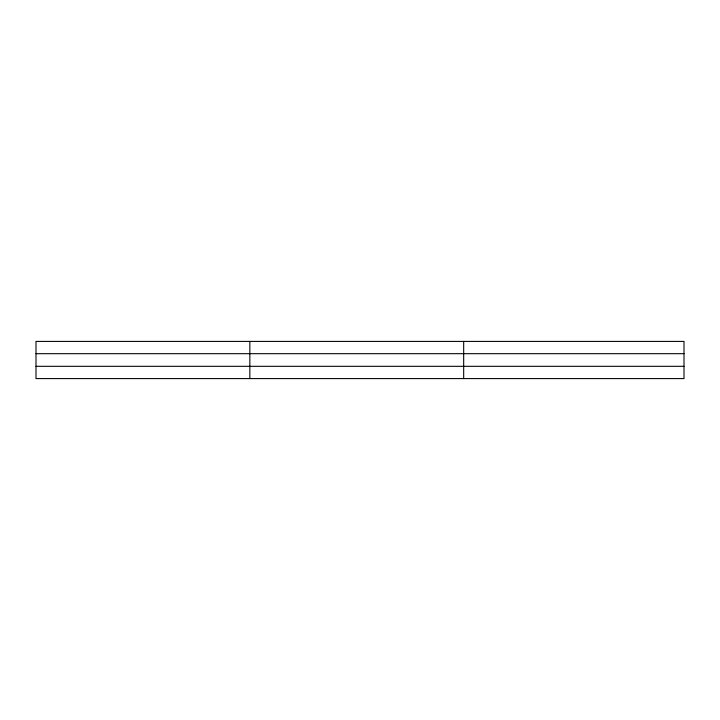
<?xml version="1.0" encoding="UTF-8"?>
<svg xmlns="http://www.w3.org/2000/svg" width="720" height="720" viewBox="0 0 720 720"><rect width="100%" height="100%" fill="white"/><g stroke="black" fill="none" stroke-linecap="round" stroke-linejoin="round"><path stroke-width="1.08" d="M249.84 341.415L249.84 378.585M463.68 341.415L463.68 378.585M684 353.682L684 341.415L36 341.415L36 378.585L684 378.585L684 353.682L36 353.682M36 366.318L684 366.318"/></g></svg>
